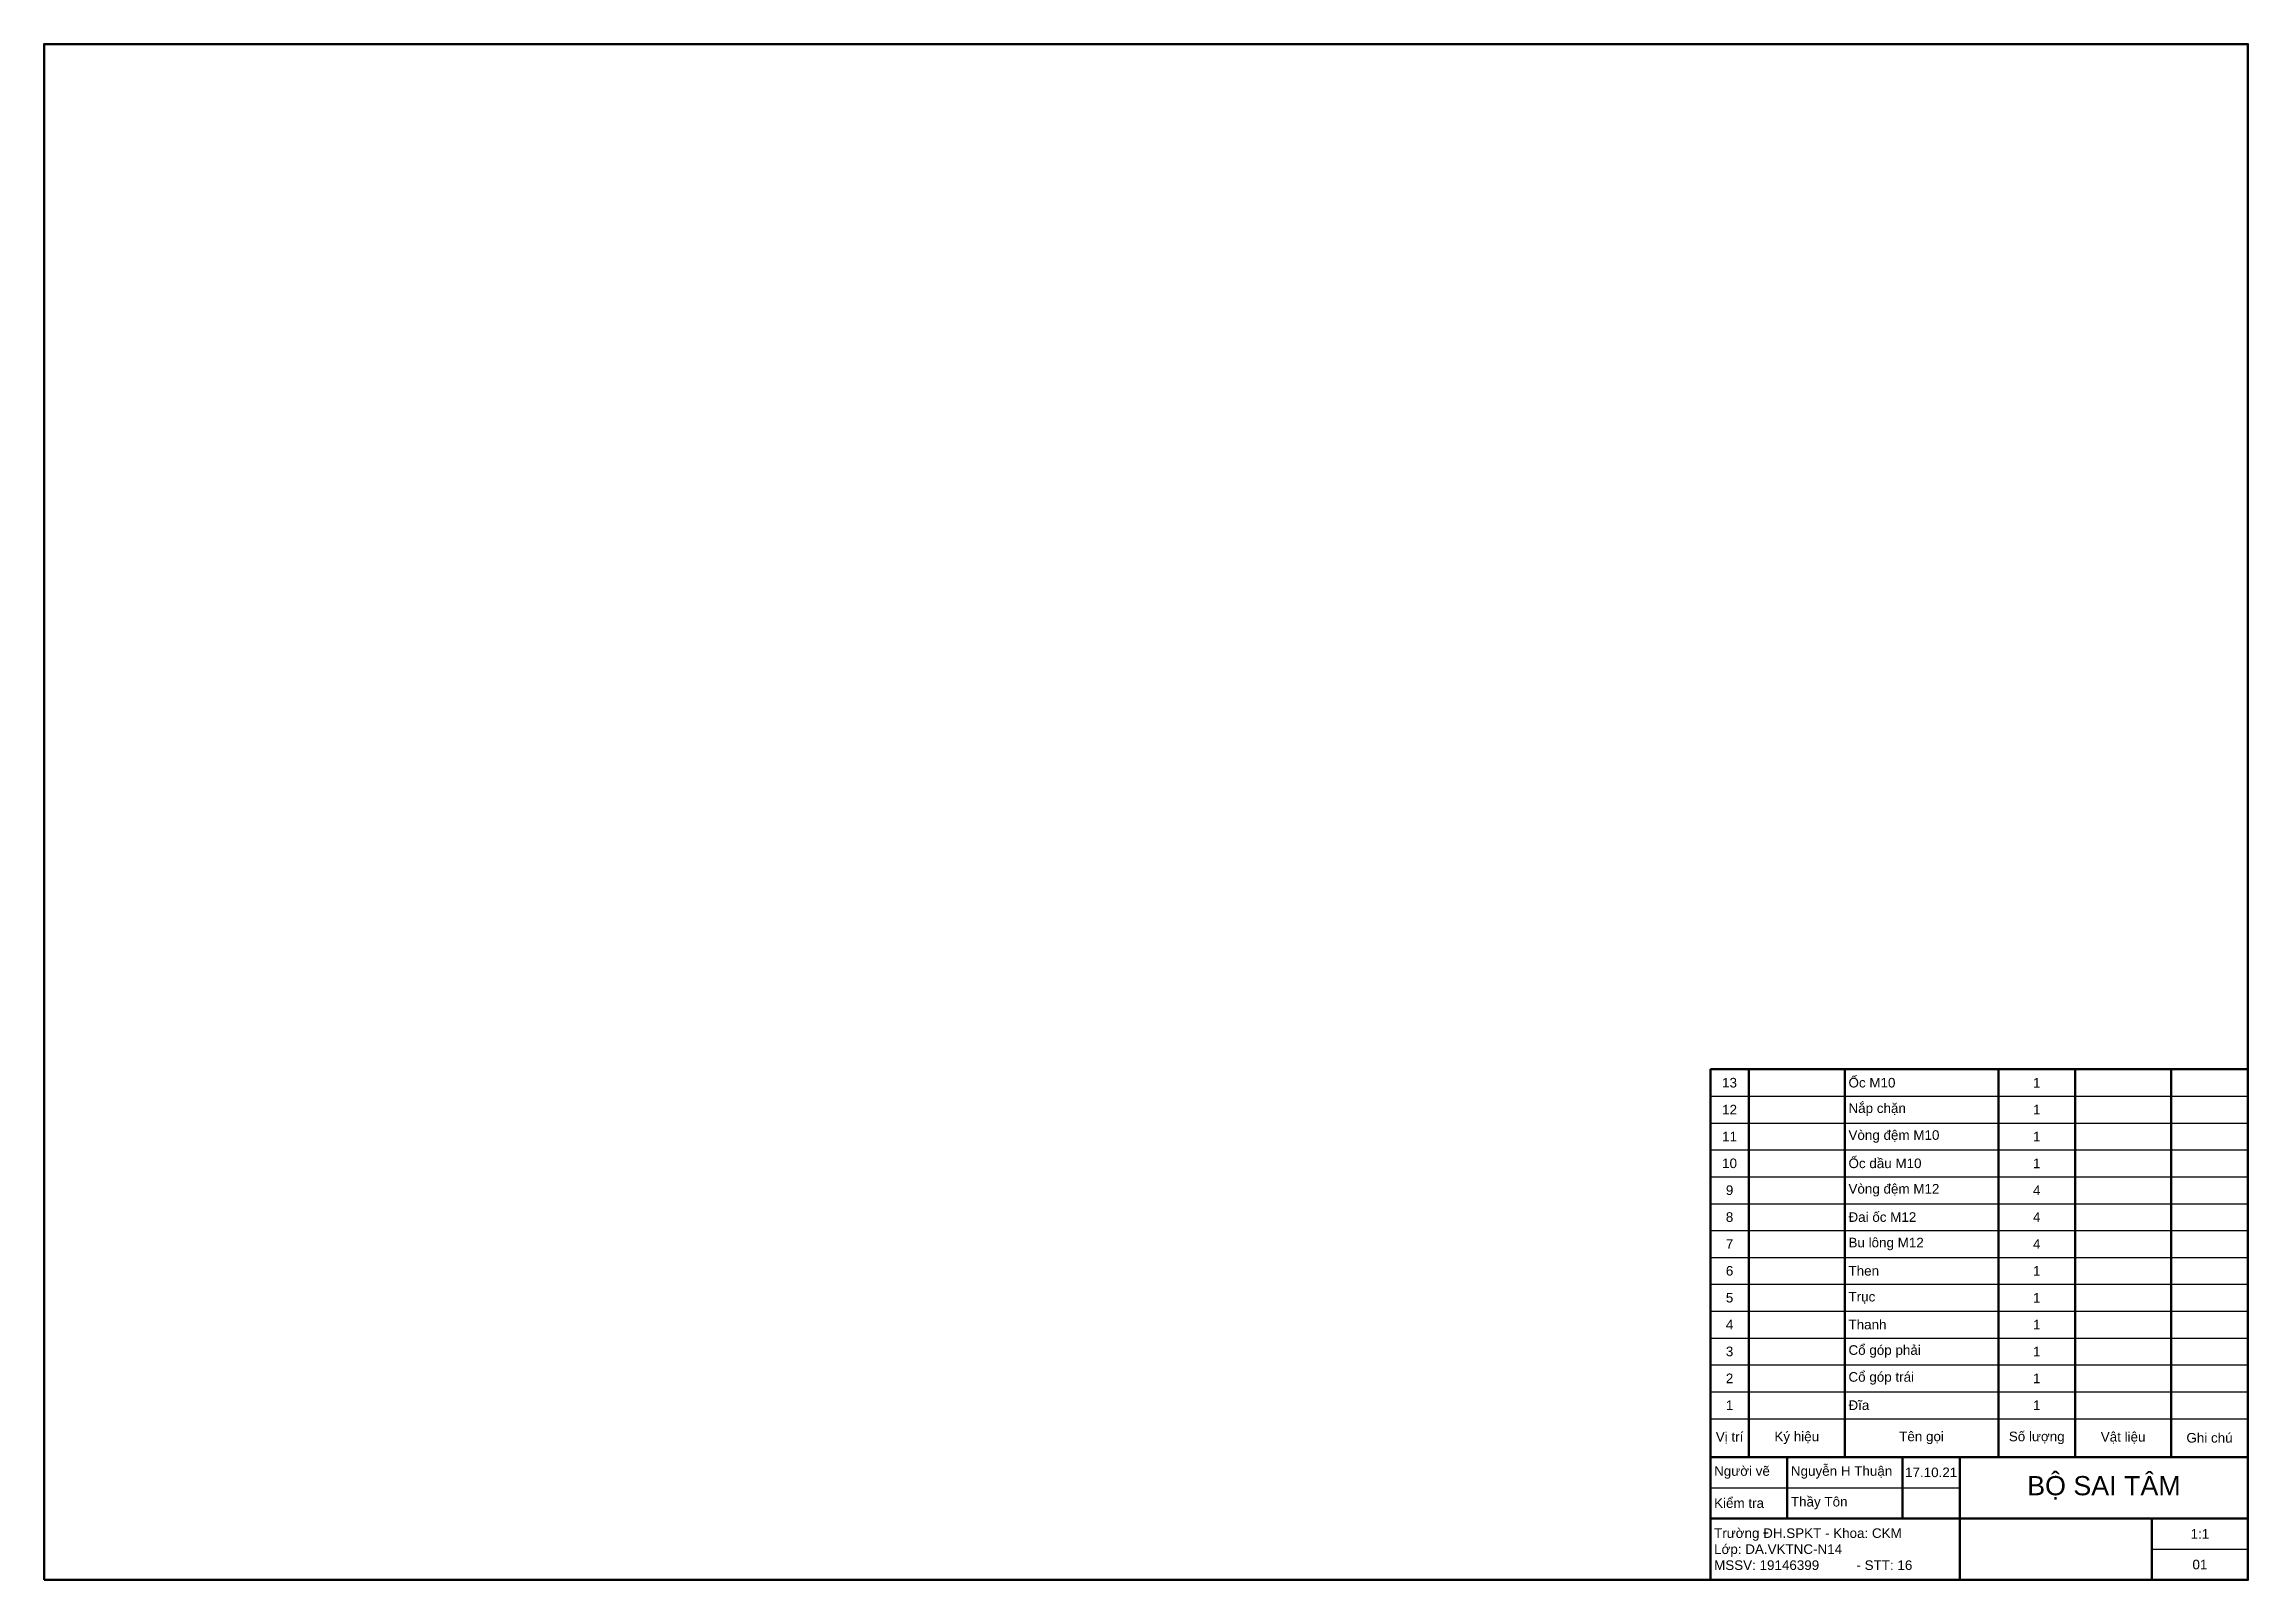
# Paper-space layout 'A2H' of a CAD drawing. Header units: millimetres. Extents: x 7 to 581, y 7 to 407.
import ezdxf

# ---------------------------------------------------------------- set-up
doc = ezdxf.new("R2010")
doc.units = ezdxf.units.MM
doc.header["$LTSCALE"] = 0.5
doc.layers.add('BOX', color=5, linetype='Continuous', lineweight=50)
doc.layers.add('TXT', color=114, linetype='Continuous')
doc.styles.add('TXT', font='arial.ttf')

psp = doc.layouts.new('A2H')

# ---------------------------------------------------------------- linework, layer by layer
at = {"layer": 'BOX'}
for p, q in [((440.84, 38.82), (440.84, 139.82)), ((440.84, 139.82), (580.84, 139.82)), ((450.84, 38.82), (450.84, 139.82)), ((475.84, 38.82), (475.84, 139.82)), ((515.84, 38.82), (515.84, 139.82)), ((535.84, 38.82), (535.84, 139.82)), ((560.84, 38.82), (560.84, 139.82)), ((460.84, 38.82), (460.84, 22.82)), ((490.84, 38.82), (490.84, 22.82)), ((505.84, 38.82), (505.84, 6.82)), ((440.84, 22.82), (580.84, 22.82)), ((555.84, 22.82), (555.84, 6.82))]:
    psp.add_line(p, q, dxfattribs=at)
at = {"layer": 'BOX', "lineweight": -3}
for p, q in [((440.84, 132.82), (580.84, 132.82)), ((440.84, 125.82), (580.84, 125.82)), ((440.84, 118.82), (580.84, 118.82)), ((440.84, 111.82), (580.84, 111.82)), ((440.84, 104.82), (580.84, 104.82)), ((440.84, 97.82), (580.84, 97.82)), ((440.84, 90.82), (580.84, 90.82)), ((440.84, 83.82), (580.84, 83.82)), ((440.84, 76.82), (580.84, 76.82)), ((440.84, 69.82), (580.84, 69.82)), ((440.84, 62.82), (580.84, 62.82)), ((440.84, 55.82), (580.84, 55.82)), ((440.84, 48.82), (580.84, 48.82)), ((440.84, 30.82), (505.84, 30.82)), ((555.84, 14.82), (580.84, 14.82))]:
    psp.add_line(p, q, dxfattribs=at)
at = {"layer": 'BOX'}
for points in [[(6.85, 6.82), (580.84, 6.82), (580.84, 406.86), (6.85, 406.86)], [(580.84, 6.82), (440.84, 6.82), (440.84, 38.82), (580.84, 38.82)]]:
    psp.add_lwpolyline(points, close=True, dxfattribs=at)

# ---------------------------------------------------------------- texts
at = {"layer": 'TXT', "style": 'TXT'}
for s, insert, char_height, width, attachment_point in [('\\pxql; Ốc M10', (475.84, 136.32), 2.5, 40, 4), ('\\pxqc;13', (440.84, 136.32), 2.5, 10, 4), ('\\pxqc;1', (515.84, 136.32), 2.5, 20, 4), ('\\pxqc;12', (440.84, 129.32), 2.5, 10, 4), ('\\pxql; Nắp chặn', (475.84, 129.32), 2.5, 40, 4), ('\\pxqc;1', (515.84, 129.32), 2.5, 20, 4), ('\\pxqc;11', (440.84, 122.32), 2.5, 10, 4), ('\\pxql; Vòng đệm M10', (475.84, 122.32), 2.5, 40, 4), ('\\pxqc;1', (515.84, 122.32), 2.5, 20, 4), ('\\pxqc;10', (440.84, 115.32), 2.5, 10, 4), ('\\pxql; Ốc dầu M10', (475.84, 115.32), 2.5, 40, 4), ('\\pxqc;1', (515.84, 115.32), 2.5, 20, 4), ('\\pxqc;9', (440.84, 108.32), 2.5, 10, 4), ('\\pxql; Vòng đệm M12', (475.84, 108.32), 2.5, 40, 4), ('\\pxqc;4', (515.84, 108.32), 2.5, 20, 4), ('\\pxqc;8', (440.84, 101.32), 2.5, 10, 4), ('\\pxql; Đai ốc M12', (475.84, 101.32), 2.5, 40, 4), ('\\pxqc;4', (515.84, 101.32), 2.5, 20, 4), ('\\pxqc;7', (440.84, 94.32), 2.5, 10, 4), ('\\pxql; Bu lông M12', (475.84, 94.32), 2.5, 40, 4), ('\\pxqc;4', (515.84, 94.32), 2.5, 20, 4), ('\\pxqc;6', (440.84, 87.32), 2.5, 10, 4), ('\\pxql; Then', (475.84, 87.32), 2.5, 40, 4), ('\\pxqc;1', (515.84, 87.32), 2.5, 20, 4), ('\\pxqc;5', (440.84, 80.32), 2.5, 10, 4), ('\\pxql; Trục ', (475.84, 80.32), 2.5, 40, 4), ('\\pxqc;1', (515.84, 80.32), 2.5, 20, 4), ('\\pxql; Thanh', (475.84, 73.32), 2.5, 40, 4), ('\\pxqc;4', (440.84, 73.32), 2.5, 10, 4), ('\\pxqc;1', (515.84, 73.32), 2.5, 20, 4), ('\\pxqc;3', (440.84, 66.32), 2.5, 10, 4), ('\\pxql; Cổ góp phải', (475.84, 66.32), 2.5, 40, 4), ('\\pxqc;1', (515.84, 66.32), 2.5, 20, 4), ('\\pxqc;2', (440.84, 59.32), 2.5, 10, 4), ('\\pxql; Cổ góp trái', (475.84, 59.32), 2.5, 40, 4), ('\\pxqc;1', (515.84, 59.32), 2.5, 20, 4), ('\\pxqc;1', (440.84, 52.32), 2.5, 10, 4), ('\\pxql; Đĩa', (475.84, 52.32), 2.5, 40, 4), ('\\pxqc;1', (515.84, 52.32), 2.5, 20, 4), ('\\pxqc;Vị trí', (440.84, 43.82), 2.5, 10, 4), ('\\pxqc;Ký hiệu', (450.84, 43.82), 2.5, 25, 4), ('\\pxqc;Tên gọi', (475.84, 43.82), 2.5, 40, 4), ('\\pxqc;Số lượng', (515.84, 43.82), 2.5, 20, 4), ('\\pxqc;Vật liệu', (535.84, 43.82), 2.5, 25, 4), ('\\pxqc;Ghi chú', (560.84, 43.82), 2.5, 20, 4), (' Ng{\\fArial|b0|i0|c163|p34;ư}ời vẽ', (440.84, 34.82), 2.5, 20, 4), (' Nguyễn H Thuận', (460.84, 34.82), 2.5, 30, 4), ('17.10.21', (498.34, 34.82), 2.5, 15, 5), ('\\pxqc;BỘ SAI TÂM', (543.34, 30.82), 5, 75, 5), (' Thầy Tôn', (460.84, 26.82), 2.5, 30, 4), (' Kiểm tra', (440.84, 26.82), 2.5, 20, 4), (' Tr{\\fArial|b0|i0|c163|p34;ư}ờng {\\fArial|b0|i0|c238|p34;Đ}H.SPKT - Khoa: CKM\\P Lớp: DA.VKTNC-N14\\P MSSV: 19146399          - STT: 16', (440.84, 14.82), 2.5, 65, 4), ('1:1', (568.34, 18.82), 2.5, 25, 5), ('01', (568.34, 10.82), 2.5, 25, 5)]:
    psp.add_mtext(s, dxfattribs=dict(at, insert=insert, char_height=char_height, width=width, attachment_point=attachment_point))

doc.saveas('drawing.dxf')
